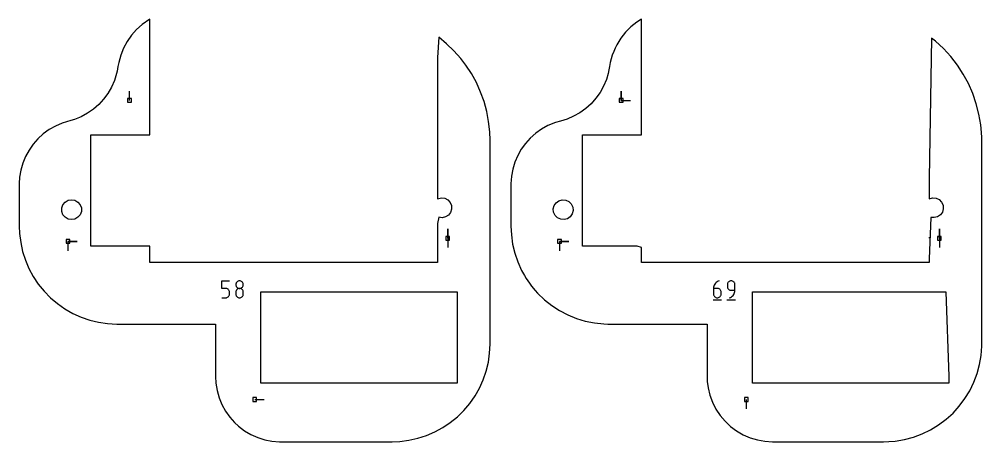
# Model space of a CAD drawing. Extents: x 0 to 400, y 0 to 400.
# Drawn here: x 81.8 to 229, y 211.5 to 276.1 of the extents above; entities that cross this region are included whole.
import ezdxf

# ---------------------------------------------------------------- set-up
doc = ezdxf.new("R2010")
doc.units = 0

msp = doc.modelspace()

# ---------------------------------------------------------------- linework, layer by layer
at = {"layer": 'annotation', "color": 1}
for p, q in [((98.689658, 263.678085), (98.689658, 265.106835)), ((173.86466, 263.678085), (173.86466, 265.106835)), ((173.86466, 263.678085), (173.86466, 265.106835)), ((173.86466, 265.106835), (173.86466, 263.678085)), ((173.86466, 263.678085), (175.29341, 263.678085)), ((145.785291, 251.886143), (145.785292, 251.735516)), ((147.34481, 242.586971), (147.34481, 244.015721)), ((147.34481, 242.586971), (147.34481, 244.015721)), ((147.34481, 244.015721), (147.34481, 242.586971)), ((222.519812, 242.586971), (222.519812, 244.015721)), ((222.519812, 242.586971), (222.519812, 244.015721)), ((222.519812, 244.015721), (222.519812, 242.586971)), ((89.268558, 242.110721), (90.697308, 242.110721)), ((89.268558, 242.110721), (90.697308, 242.110721)), ((90.697308, 242.110721), (89.268558, 242.110721)), ((89.268558, 242.110721), (89.268558, 240.681971)), ((147.34481, 242.586971), (147.344809, 241.158221)), ((164.44356, 242.110721), (165.87231, 242.110721)), ((164.44356, 242.110721), (165.87231, 242.110721)), ((165.87231, 242.110721), (164.44356, 242.110721)), ((164.44356, 242.110721), (164.44356, 240.681971)), ((220.960307, 242.777652), (220.960306, 242.627014)), ((222.519812, 242.586971), (222.519811, 241.158221)), ((112.817438, 234.918452), (112.817438, 236.072825)), ((112.817438, 236.072825), (113.968722, 236.072825)), ((114.950108, 235.597901), (114.94082, 235.494826)), ((114.94082, 235.494826), (114.94082, 235.494826)), ((114.94082, 235.494826), (114.950113, 235.391267)), ((114.976883, 235.695017), (114.950108, 235.597901)), ((115.019507, 235.784529), (114.976883, 235.695017)), ((115.076345, 235.864788), (115.019507, 235.784529)), ((115.145759, 235.934148), (115.076345, 235.864788)), ((115.226115, 235.990962), (115.145759, 235.934148)), ((115.315775, 236.033582), (115.226115, 235.990962)), ((115.413102, 236.060363), (115.315775, 236.033582)), ((115.516462, 236.069655), (115.413102, 236.060363)), ((115.619821, 236.060363), (115.516462, 236.069655)), ((115.516462, 236.069655), (115.516462, 236.069655)), ((115.717149, 236.033582), (115.619821, 236.060363)), ((115.806809, 235.990962), (115.717149, 236.033582)), ((115.887164, 235.934148), (115.806809, 235.990962)), ((115.956579, 235.864788), (115.887164, 235.934148)), ((116.013417, 235.784529), (115.956579, 235.864788)), ((116.056041, 235.695017), (116.013417, 235.784529)), ((116.082815, 235.597901), (116.056041, 235.695017)), ((116.08281, 235.391267), (116.092104, 235.494826)), ((116.092104, 235.494826), (116.082815, 235.597901)), ((116.092104, 235.494826), (116.092104, 235.494826)), ((188.183954, 235.569761), (188.102496, 235.42141)), ((188.285207, 235.704982), (188.183954, 235.569761)), ((188.404705, 235.824986), (188.285207, 235.704982)), ((188.540892, 235.927686), (188.404705, 235.824986)), ((188.692216, 236.010995), (188.540892, 235.927686)), ((188.857123, 236.072825), (188.692216, 236.010995)), ((188.857123, 236.072825), (188.857123, 236.072825)), ((190.124953, 235.599929), (190.115659, 235.49637)), ((190.115659, 235.49637), (190.115659, 235.208143)), ((190.151741, 235.697422), (190.124953, 235.599929)), ((190.194383, 235.787217), (190.151741, 235.697422)), ((190.251238, 235.867679), (190.194383, 235.787217)), ((190.320666, 235.937175), (190.251238, 235.867679)), ((190.401027, 235.994072), (190.320666, 235.937175)), ((190.49068, 236.036734), (190.401027, 235.994072)), ((190.587985, 236.06353), (190.49068, 236.036734)), ((190.691301, 236.072825), (190.587985, 236.06353)), ((190.794832, 236.06353), (190.691301, 236.072825)), ((190.691301, 236.072825), (190.691301, 236.072825)), ((190.892251, 236.036734), (190.794832, 236.06353)), ((190.981937, 235.994072), (190.892251, 236.036734)), ((191.062271, 235.937175), (190.981937, 235.994072)), ((191.131632, 235.867679), (191.062271, 235.937175)), ((191.188401, 235.787217), (191.131632, 235.867679)), ((191.230955, 235.697422), (191.188401, 235.787217)), ((191.257676, 235.599929), (191.230955, 235.697422)), ((191.266943, 235.49637), (191.257676, 235.599929)), ((191.266943, 234.63185), (191.266943, 235.49637)), ((191.266943, 235.49637), (191.266943, 235.49637)), ((113.39308, 234.918452), (112.817438, 234.918452)), ((113.49644, 234.909213), (113.39308, 234.918452)), ((113.593767, 234.882567), (113.49644, 234.909213)), ((113.683427, 234.84012), (113.593767, 234.882567)), ((113.763782, 234.78348), (113.683427, 234.84012)), ((113.833197, 234.714254), (113.763782, 234.78348)), ((113.890035, 234.634048), (113.833197, 234.714254)), ((113.932659, 234.54447), (113.890035, 234.634048)), ((113.959434, 234.447126), (113.932659, 234.54447)), ((113.959429, 233.953306), (113.968722, 234.056858)), ((113.968722, 234.343623), (113.959434, 234.447126)), ((113.968722, 234.056858), (113.968722, 234.343623)), ((113.968722, 234.343623), (113.968722, 234.343623)), ((114.950108, 234.445589), (114.94082, 234.342078)), ((114.94082, 234.342078), (114.94082, 234.055314)), ((114.94082, 234.055314), (114.94082, 234.055314)), ((114.94082, 234.055314), (114.950113, 233.951811)), ((114.976883, 234.543044), (114.950108, 234.445589)), ((114.950113, 235.391267), (114.976901, 235.293774)), ((115.019507, 234.632811), (114.976883, 234.543044)), ((114.976901, 235.293774), (115.019543, 235.203979)), ((115.076345, 234.713253), (115.019507, 234.632811)), ((115.019543, 235.203979), (115.076398, 235.123517)), ((115.145759, 234.782735), (115.076345, 234.713253)), ((115.076398, 235.123517), (115.145826, 235.054021)), ((115.226115, 234.839623), (115.145759, 234.782735)), ((115.145826, 235.054021), (115.226187, 234.997125)), ((115.315775, 234.882282), (115.226115, 234.839623)), ((115.226187, 234.997125), (115.31584, 234.954462)), ((115.413102, 234.909076), (115.315775, 234.882282)), ((115.31584, 234.954462), (115.413145, 234.927666)), ((115.516462, 234.918371), (115.413102, 234.909076)), ((115.413145, 234.927666), (115.516462, 234.918371)), ((115.516462, 234.918371), (115.619778, 234.927666)), ((115.619821, 234.909082), (115.516462, 234.918371)), ((115.516462, 234.918371), (115.516462, 234.918371)), ((115.516462, 234.918371), (115.516462, 234.918371)), ((115.619778, 234.927666), (115.717083, 234.954462)), ((115.717149, 234.882301), (115.619821, 234.909082)), ((115.717083, 234.954462), (115.806736, 234.997125)), ((115.806809, 234.839659), (115.717149, 234.882301)), ((115.806736, 234.997125), (115.887097, 235.054021)), ((115.887164, 234.782789), (115.806809, 234.839659)), ((115.887097, 235.054021), (115.956525, 235.123517)), ((115.956579, 234.71332), (115.887164, 234.782789)), ((115.956525, 235.123517), (116.01338, 235.203979)), ((116.013417, 234.632883), (115.956579, 234.71332)), ((116.01338, 235.203979), (116.056022, 235.293774)), ((116.056041, 234.54311), (116.013417, 234.632883)), ((116.056022, 235.293774), (116.08281, 235.391267)), ((116.082815, 234.445631), (116.056041, 234.54311)), ((116.08281, 233.951811), (116.092104, 234.055314)), ((116.092104, 234.342078), (116.082815, 234.445631)), ((116.092104, 234.055314), (116.092104, 234.342078)), ((116.092104, 234.342078), (116.092104, 234.342078)), ((188.005186, 235.093668), (187.99244, 234.918452)), ((187.99244, 234.918452), (187.99244, 234.056858)), ((188.568082, 234.918452), (187.99244, 234.918452)), ((187.99244, 234.056858), (187.99244, 234.056858)), ((187.99244, 234.056858), (188.001734, 233.953305)), ((188.04239, 235.262017), (188.005186, 235.093668)), ((188.102496, 235.42141), (188.04239, 235.262017)), ((188.671613, 234.909213), (188.568082, 234.918452)), ((188.769032, 234.882567), (188.671613, 234.909213)), ((188.858718, 234.84012), (188.769032, 234.882567)), ((188.939052, 234.78348), (188.858718, 234.84012)), ((189.008413, 234.714254), (188.939052, 234.78348)), ((189.065181, 234.634048), (189.008413, 234.714254)), ((189.107736, 234.54447), (189.065181, 234.634048)), ((189.134457, 234.447126), (189.107736, 234.54447)), ((189.143724, 234.343623), (189.134457, 234.447126)), ((189.134457, 233.953305), (189.143724, 234.056858)), ((189.143724, 234.056858), (189.143724, 234.343623)), ((189.143724, 234.343623), (189.143724, 234.343623)), ((190.115659, 235.208143), (190.115659, 235.208143)), ((190.115659, 235.208143), (190.124953, 235.10459)), ((190.124953, 235.10459), (190.151741, 235.007111)), ((190.151741, 235.007111), (190.194383, 234.917338)), ((190.194383, 234.917338), (190.251238, 234.836902)), ((190.251238, 234.836902), (190.320666, 234.767433)), ((190.320666, 234.767433), (190.401027, 234.710562)), ((190.401027, 234.710562), (190.49068, 234.667921)), ((190.49068, 234.667921), (190.587985, 234.64114)), ((190.587985, 234.64114), (190.691301, 234.63185)), ((190.691301, 234.63185), (191.266943, 234.63185)), ((191.075516, 233.981897), (191.156923, 234.129982)), ((191.156923, 234.129982), (191.217005, 234.289078)), ((191.217005, 234.289078), (191.254198, 234.457072)), ((191.254198, 234.457072), (191.266943, 234.63185)), ((112.817438, 233.480566), (113.39308, 233.480566)), ((113.39308, 233.480566), (113.496397, 233.489855)), ((113.39308, 233.480566), (113.39308, 233.480566)), ((113.496397, 233.489855), (113.593702, 233.516636)), ((113.593702, 233.516636), (113.683355, 233.559278)), ((113.683355, 233.559278), (113.763716, 233.616148)), ((113.763716, 233.616148), (113.833144, 233.685617)), ((113.833144, 233.685617), (113.889999, 233.766054)), ((113.889999, 233.766054), (113.932641, 233.855827)), ((113.932641, 233.855827), (113.959429, 233.953306)), ((114.950113, 233.951811), (114.976901, 233.854467)), ((114.976901, 233.854467), (115.019543, 233.764889)), ((115.019543, 233.764889), (115.076398, 233.684683)), ((115.076398, 233.684683), (115.145826, 233.615457)), ((115.145826, 233.615457), (115.226187, 233.558817)), ((115.226187, 233.558817), (115.31584, 233.51637)), ((115.31584, 233.51637), (115.413145, 233.489724)), ((115.413145, 233.489724), (115.516462, 233.480485)), ((115.516462, 233.480485), (115.619778, 233.489724)), ((115.516462, 233.480485), (115.516462, 233.480485)), ((115.619778, 233.489724), (115.717083, 233.51637)), ((115.717083, 233.51637), (115.806736, 233.558817)), ((115.806736, 233.558817), (115.887097, 233.615457)), ((115.887097, 233.615457), (115.956525, 233.684683)), ((115.956525, 233.684683), (116.01338, 233.764889)), ((116.01338, 233.764889), (116.056022, 233.854467)), ((116.056022, 233.854467), (116.08281, 233.951811)), ((187.920343, 233.156534), (189.216472, 233.156534)), ((188.001734, 233.953305), (188.028522, 233.855827)), ((188.028522, 233.855827), (188.071164, 233.766054)), ((188.071164, 233.766054), (188.128019, 233.685617)), ((188.128019, 233.685617), (188.197447, 233.616148)), ((188.197447, 233.616148), (188.277808, 233.559277)), ((188.277808, 233.559277), (188.367461, 233.516636)), ((188.367461, 233.516636), (188.464766, 233.489855)), ((188.464766, 233.489855), (188.568082, 233.480566)), ((188.568082, 233.480566), (188.671613, 233.489855)), ((188.568082, 233.480566), (188.568082, 233.480566)), ((188.671613, 233.489855), (188.769032, 233.516636)), ((188.769032, 233.516636), (188.858718, 233.559277)), ((188.858718, 233.559277), (188.939052, 233.616148)), ((188.939052, 233.616148), (189.008413, 233.685617)), ((189.008413, 233.685617), (189.065181, 233.766054)), ((189.065181, 233.766054), (189.107736, 233.855827)), ((189.107736, 233.855827), (189.134457, 233.953305)), ((190.043724, 233.156534), (191.339854, 233.156534)), ((190.403236, 233.480566), (190.567853, 233.54191)), ((190.403236, 233.480566), (190.403236, 233.480566)), ((190.567853, 233.54191), (190.718951, 233.624828)), ((190.718951, 233.624828), (190.854968, 233.727207)), ((190.854968, 233.727207), (190.974343, 233.846934)), ((190.974343, 233.846934), (191.075516, 233.981897)), ((117.830434, 217.923981), (119.259184, 217.923981)), ((193.005436, 217.923981), (193.005436, 216.495231))]:
    msp.add_line(p, q, dxfattribs=at)
at = {"layer": 'boundary', "color": 5}
for p, q in [((100.62808, 275.30474), (99.759368, 274.531652)), ((101.785283, 276.094614), (100.62808, 275.30474)), ((101.785283, 269.224097), (101.785283, 276.094614)), ((175.803082, 275.30474), (175.368643, 274.918122)), ((176.279285, 275.638181), (175.803082, 275.30474)), ((176.960285, 276.094614), (176.279285, 275.638181)), ((176.960285, 259.956279), (176.960285, 276.094614)), ((99.759368, 274.531652), (98.986277, 273.662937)), ((174.547751, 274.097211), (174.16128, 273.662937)), ((174.93437, 274.531652), (174.547751, 274.097211)), ((175.368643, 274.918122), (174.93437, 274.531652)), ((98.319267, 272.710349), (97.767357, 271.686768)), ((98.986277, 273.662937), (98.319267, 272.710349)), ((145.971416, 273.346366), (145.785282, 270.266347)), ((147.179063, 272.34461), (145.971416, 273.346366)), ((148.304319, 271.251239), (147.179063, 272.34461)), ((173.494269, 272.710349), (173.218261, 272.19846)), ((173.82771, 273.186551), (173.494269, 272.710349)), ((174.16128, 273.662937), (173.82771, 273.186551)), ((221.336613, 273.195155), (220.960284, 251.740441)), ((221.931417, 272.722267), (221.336613, 273.195155)), ((223.147568, 271.602719), (221.931417, 272.722267)), ((97.767357, 271.686768), (97.338007, 270.606029)), ((149.340199, 270.073075), (148.304319, 271.251239)), ((172.727643, 271.146295), (172.513009, 270.606029)), ((172.942359, 271.686768), (172.727643, 271.146295)), ((173.218261, 272.19846), (172.942359, 271.686768)), ((224.267116, 270.386569), (223.147568, 271.602719)), ((97.037026, 269.48276), (96.927025, 268.847123)), ((97.338007, 270.606029), (97.037026, 269.48276)), ((145.785282, 270.266347), (145.785282, 260.611574)), ((150.107128, 269.082511), (149.340199, 270.073075)), ((172.212028, 269.48276), (172.102027, 268.847123)), ((172.36249, 270.044287), (172.212028, 269.48276)), ((172.513009, 270.606029), (172.36249, 270.044287)), ((225.282193, 269.08242), (224.267116, 270.386569)), ((96.7856, 268.127927), (96.605219, 267.418648)), ((96.927025, 268.847123), (96.7856, 268.127927)), ((101.785283, 258.40151), (101.785283, 269.224097)), ((150.968383, 267.770239), (150.107128, 269.082511)), ((172.000887, 268.332787), (171.899746, 267.81845)), ((172.102027, 268.847123), (172.000887, 268.332787)), ((226.186512, 267.698286), (225.282193, 269.08242)), ((96.384828, 266.716883), (95.941593, 265.709318)), ((96.605219, 267.418648), (96.384828, 266.716883)), ((151.723966, 266.394499), (150.968383, 267.770239)), ((152.369257, 264.963723), (151.723966, 266.394499)), ((171.60691, 266.866792), (171.179866, 265.853145)), ((171.899746, 267.81845), (171.60691, 266.866792)), ((226.973252, 266.244516), (226.186512, 267.698286)), ((95.941593, 265.709318), (95.390303, 264.756572)), ((152.900277, 263.48674), (152.369257, 264.963723)), ((171.179866, 265.853145), (170.644, 264.892574)), ((227.637255, 264.730744), (226.973252, 266.244516)), ((94.737645, 263.870188), (93.991518, 263.060907)), ((95.390303, 264.756572), (94.737645, 263.870188)), ((153.31375, 261.972669), (152.900277, 263.48674)), ((170.005812, 263.996717), (169.273028, 263.17643)), ((170.644, 264.892574), (170.005812, 263.996717)), ((228.173982, 263.167308), (227.637255, 264.730744)), ((93.160961, 262.338533), (92.256041, 261.711823)), ((93.991518, 263.060907), (93.160961, 262.338533)), ((153.607133, 260.430853), (153.31375, 261.972669)), ((168.454523, 262.44165), (167.560218, 261.801284)), ((169.273028, 263.17643), (168.454523, 262.44165)), ((228.579772, 261.56489), (228.173982, 263.167308)), ((89.706938, 260.609254), (89.074976, 260.418623)), ((90.267748, 260.774504), (89.706938, 260.609254)), ((91.287728, 261.188366), (90.267748, 260.774504)), ((92.256041, 261.711823), (91.287728, 261.188366)), ((145.785282, 260.611574), (145.785282, 248.632534)), ((164.602031, 260.526775), (163.846714, 260.294739)), ((165.588349, 260.833581), (164.602031, 260.526775)), ((166.600954, 261.263088), (165.588349, 260.833581)), ((167.560218, 261.801284), (166.600954, 261.263088)), ((228.851846, 259.934436), (228.579772, 261.56489)), ((86.394292, 259.213242), (85.500527, 258.561483)), ((87.354575, 259.762299), (86.394292, 259.213242)), ((88.369626, 260.201937), (87.354575, 259.762299)), ((89.074976, 260.418623), (88.369626, 260.201937)), ((153.77862, 258.870811), (153.607133, 260.430853)), ((161.706372, 259.291619), (160.803112, 258.65452)), ((162.674473, 259.825056), (161.706372, 259.291619)), ((163.846714, 260.294739), (162.674473, 259.825056)), ((176.960285, 258.401509), (176.960285, 259.956279)), ((228.948533, 258.767561), (228.851846, 259.934436)), ((84.684216, 257.814998), (83.955345, 256.98292)), ((85.500527, 258.561483), (84.684216, 257.814998)), ((92.785281, 253.946747), (92.785281, 258.40151)), ((92.785281, 258.40151), (97.225078, 258.401509)), ((97.225078, 258.401509), (101.785283, 258.40151)), ((153.827159, 257.618996), (153.77862, 258.870811)), ((153.830435, 257.101208), (153.827159, 257.618996)), ((159.975744, 257.921556), (159.234392, 257.101697)), ((160.803112, 258.65452), (159.975744, 257.921556)), ((167.960283, 255.722893), (167.960283, 258.401509)), ((167.960283, 258.401509), (176.305167, 258.401509)), ((176.305167, 258.401509), (176.960285, 258.401509)), ((228.994399, 257.994364), (228.948533, 258.767561)), ((229.005437, 257.460583), (228.994399, 257.994364)), ((83.955345, 256.98292), (83.322832, 256.07543)), ((153.830435, 228.126776), (153.830435, 257.101208)), ((158.588123, 256.204972), (158.044855, 255.242355)), ((159.234392, 257.101697), (158.588123, 256.204972)), ((229.005437, 255.038708), (229.005437, 257.460583)), ((82.794424, 255.103634), (82.376578, 254.079421)), ((83.322832, 256.07543), (82.794424, 255.103634)), ((158.044855, 255.242355), (157.611226, 254.225624)), ((167.960283, 245.756522), (167.960283, 255.722893)), ((229.005437, 237.689275), (229.005437, 255.038708)), ((82.376578, 254.079421), (82.07441, 253.015323)), ((92.785281, 248.644257), (92.785281, 253.946747)), ((157.292546, 253.16722), (157.09271, 252.080094)), ((157.611226, 254.225624), (157.292546, 253.16722)), ((81.891615, 251.924363), (81.832496, 250.945818)), ((82.07441, 253.015323), (81.891615, 251.924363)), ((157.09271, 252.080094), (157.033904, 251.468955)), ((220.960284, 251.740441), (220.960284, 250.35344)), ((81.832496, 250.945818), (81.830433, 245.158281)), ((157.006544, 250.954996), (157.005435, 249.211301)), ((157.033904, 251.468955), (157.006544, 250.954996)), ((220.960284, 250.35344), (220.960284, 248.632534)), ((145.785282, 248.632534), (146.380241, 248.776109)), ((146.380241, 248.776109), (146.903725, 248.705881)), ((157.005435, 249.211301), (157.005435, 244.460583)), ((220.960284, 248.632534), (221.495215, 248.770857)), ((221.495215, 248.770857), (222.020523, 248.721477)), ((92.785281, 241.401509), (92.785281, 248.644257)), ((146.903725, 248.705881), (147.371617, 248.460848)), ((147.371617, 248.460848), (147.727489, 248.070564)), ((147.727489, 248.070564), (147.928413, 247.5821)), ((147.928413, 247.5821), (147.950155, 247.054375)), ((222.020523, 248.721477), (222.497259, 248.49541)), ((222.497259, 248.49541), (222.867929, 248.119923)), ((222.867929, 248.119923), (223.087819, 247.640304)), ((223.087819, 247.640304), (223.130409, 247.114403)), ((145.981964, 245.807289), (145.785282, 244.862783)), ((146.505448, 245.737062), (145.981964, 245.807289)), ((147.021382, 245.850113), (146.505448, 245.737062)), ((147.467532, 246.132804), (147.021382, 245.850113)), ((147.790093, 246.551041), (147.467532, 246.132804)), ((147.950155, 247.054375), (147.790093, 246.551041)), ((221.21517, 245.791693), (220.960284, 239.44523)), ((221.740478, 245.742314), (221.21517, 245.791693)), ((222.250995, 245.875579), (221.740478, 245.742314)), ((222.685143, 246.175412), (222.250995, 245.875579)), ((222.990561, 246.605652), (222.685143, 246.175412)), ((223.130409, 247.114403), (222.990561, 246.605652)), ((81.830433, 245.158281), (81.830433, 244.460583)), ((81.830433, 244.460583), (81.879601, 243.331398)), ((145.785282, 244.862783), (145.785282, 242.686301)), ((157.005435, 244.460583), (157.0799, 243.121855)), ((167.960283, 241.401508), (167.960283, 245.756522)), ((81.879601, 243.331398), (82.048786, 241.946376)), ((157.0799, 243.121855), (157.274737, 241.709155)), ((82.048786, 241.946376), (82.346024, 240.583038)), ((97.267486, 241.401508), (92.785281, 241.401509)), ((101.785283, 241.401509), (97.267486, 241.401508)), ((101.785283, 239.872298), (101.785283, 241.401509)), ((145.785282, 242.686301), (145.785282, 238.901507)), ((157.274737, 241.709155), (157.60298, 240.321372)), ((176.31126, 241.401508), (167.960283, 241.401508)), ((176.960285, 241.181823), (176.31126, 241.401508)), ((82.346024, 240.583038), (82.768746, 239.253195)), ((157.60298, 240.321372), (158.061655, 238.971074)), ((176.960285, 238.901507), (176.960285, 241.181823)), ((82.768746, 239.253195), (83.313296, 237.968373)), ((101.785283, 238.901507), (101.785283, 239.872298)), ((108.224143, 238.901507), (101.785283, 238.901507)), ((113.061849, 238.901507), (108.224143, 238.901507)), ((118.069853, 238.901507), (113.061849, 238.901507)), ((123.761273, 238.901507), (118.069853, 238.901507)), ((143.067069, 238.901507), (123.761273, 238.901507)), ((145.785282, 238.901507), (143.067069, 238.901507)), ((158.061655, 238.971074), (158.646604, 237.670491)), ((177.88529, 238.901507), (176.960285, 238.901507)), ((193.138056, 238.901507), (177.88529, 238.901507)), ((193.857505, 238.901507), (193.138056, 238.901507)), ((211.80194, 238.901507), (193.857505, 238.901507)), ((214.575405, 238.901507), (211.80194, 238.901507)), ((220.960284, 238.901507), (214.575405, 238.901507)), ((220.960284, 239.44523), (220.960284, 238.901507)), ((83.313296, 237.968373), (83.974967, 236.739711)), ((158.646604, 237.670491), (159.06539, 236.885028)), ((229.001185, 226.103619), (229.005437, 237.689275)), ((83.974967, 236.739711), (84.748029, 235.577854)), ((84.748029, 235.577854), (85.625785, 234.492879)), ((159.06539, 236.885028), (159.352534, 236.431398)), ((159.352534, 236.431398), (159.830229, 235.707599)), ((159.830229, 235.707599), (160.173049, 235.265019)), ((85.625785, 234.492879), (86.600648, 233.494184)), ((160.173049, 235.265019), (160.701891, 234.606851)), ((160.701891, 234.606851), (161.10072, 234.181917)), ((161.10072, 234.181917), (162.127147, 233.191902)), ((86.600648, 233.494184), (87.664164, 232.590433)), ((87.664164, 232.590433), (88.807128, 231.78946)), ((162.127147, 233.191902), (163.243032, 232.303936)), ((88.807128, 231.78946), (90.019637, 231.098207)), ((90.019637, 231.098207), (91.291187, 230.522672)), ((163.243032, 232.303936), (164.438272, 231.526062)), ((164.438272, 231.526062), (165.702038, 230.865326)), ((91.291187, 230.522672), (92.610768, 230.067843)), ((92.610768, 230.067843), (93.966943, 229.737669)), ((93.966943, 229.737669), (95.347961, 229.535015)), ((165.702038, 230.865326), (167.022894, 230.32771)), ((167.022894, 230.32771), (168.388873, 229.918083)), ((168.388873, 229.918083), (169.787599, 229.640156)), ((169.787599, 229.640156), (171.206413, 229.496446)), ((95.347961, 229.535015), (96.74186, 229.461637)), ((96.74186, 229.461637), (98.476125, 229.460583)), ((98.476125, 229.460583), (111.830434, 229.460583)), ((111.830434, 229.460583), (111.830434, 222.338284)), ((153.829601, 226.390608), (153.830435, 228.126776)), ((171.206413, 229.496446), (171.84357, 229.462508)), ((171.84357, 229.462508), (183.211182, 229.460583)), ((183.211182, 229.460583), (187.005435, 229.460583)), ((187.005435, 229.460583), (187.005435, 227.436981)), ((187.005435, 227.436981), (187.005436, 221.460581)), ((153.758192, 224.998782), (153.829601, 226.390608)), ((228.899352, 224.679796), (229.001185, 226.103619)), ((153.557899, 223.619608), (153.758192, 224.998782)), ((228.66264, 223.272102), (228.899352, 224.679796)), ((111.830434, 222.338284), (111.830433, 221.460581)), ((152.778668, 220.946666), (153.230445, 222.265002)), ((153.230445, 222.265002), (153.557899, 223.619608)), ((228.293183, 221.893282), (228.66264, 223.272102)), ((111.830433, 221.460581), (111.886897, 220.405048)), ((152.206472, 219.675971), (152.778668, 220.946666)), ((187.005436, 221.460581), (187.038915, 220.693782)), ((227.79434, 220.555827), (228.293183, 221.893282)), ((111.886897, 220.405048), (112.069751, 219.28784)), ((151.5188, 218.463907), (152.206472, 219.675971)), ((187.038915, 220.693782), (187.171512, 219.715015)), ((187.171512, 219.715015), (187.440654, 218.585167)), ((227.170617, 219.271844), (227.79434, 220.555827)), ((112.069751, 219.28784), (112.377751, 218.198451)), ((112.377751, 218.198451), (112.806948, 217.150857)), ((150.7216, 217.320926), (151.5188, 218.463907)), ((187.440654, 218.585167), (187.839142, 217.494207)), ((225.572227, 216.910227), (226.427669, 218.052962)), ((226.427669, 218.052962), (227.170617, 219.271844)), ((112.806948, 217.150857), (113.35184, 216.158493)), ((149.821764, 216.256903), (150.7216, 217.320926)), ((187.839142, 217.494207), (188.36159, 216.456882)), ((188.36159, 216.456882), (189.000929, 215.487226)), ((224.612038, 215.853978), (225.572227, 216.910227)), ((113.35184, 216.158493), (114.00544, 215.234091)), ((114.00544, 215.234091), (114.759365, 214.389514)), ((147.746086, 214.401727), (148.82706, 215.281029)), ((148.82706, 215.281029), (149.821764, 216.256903)), ((189.000929, 215.487226), (189.748516, 214.598352)), ((222.413047, 214.038343), (223.555788, 214.893783)), ((223.555788, 214.893783), (224.612038, 215.853978)), ((114.759365, 214.389514), (115.379455, 213.835369)), ((115.379455, 213.835369), (116.282179, 213.154355)), ((145.363352, 212.962278), (146.588178, 213.626575)), ((146.588178, 213.626575), (147.746086, 214.401727)), ((189.748516, 214.598352), (190.594241, 213.802275)), ((190.594241, 213.802275), (191.526666, 213.109763)), ((221.194171, 213.295398), (222.413047, 214.038343)), ((116.282179, 213.154355), (117.256195, 212.579718)), ((117.256195, 212.579718), (118.289021, 212.11885)), ((118.289021, 212.11885), (119.367418, 211.777676)), ((141.395465, 211.686713), (142.755731, 211.988146)), ((142.755731, 211.988146), (144.082176, 212.414559)), ((144.082176, 212.414559), (145.363352, 212.962278)), ((191.526666, 213.109763), (192.533182, 212.530185)), ((192.533182, 212.530185), (193.600178, 212.071368)), ((193.600178, 212.071368), (194.713225, 211.739528)), ((217.193914, 211.803374), (218.572734, 212.172828)), ((218.572734, 212.172828), (219.910189, 212.671675)), ((219.910189, 212.671675), (221.194171, 213.295398)), ((119.367418, 211.777676), (120.477559, 211.560594)), ((120.477559, 211.560594), (121.605208, 211.470412)), ((121.605208, 211.470412), (122.928707, 211.460578)), ((122.928707, 211.460578), (138.830432, 211.460578)), ((138.830432, 211.460578), (140.013129, 211.512857)), ((140.013129, 211.512857), (141.395465, 211.686713)), ((194.713225, 211.739528), (195.857269, 211.53915)), ((195.857269, 211.53915), (197.005435, 211.460578)), ((197.005435, 211.460578), (204.483732, 211.460578)), ((204.483732, 211.460578), (214.005434, 211.460578)), ((214.005434, 211.460578), (214.819477, 211.49752)), ((214.819477, 211.49752), (215.786219, 211.566664)), ((215.786219, 211.566664), (217.193914, 211.803374))]:
    msp.add_line(p, q, dxfattribs=at)
at = {"layer": 'hole', "color": 5}
for p, q in [((98.975408, 263.963835), (98.403908, 263.963835)), ((98.403908, 263.963835), (98.403908, 263.392335)), ((98.975408, 263.392335), (98.975408, 263.963835)), ((174.15041, 263.963835), (173.57891, 263.963835)), ((173.57891, 263.963835), (173.57891, 263.392335)), ((174.15041, 263.392335), (174.15041, 263.963835)), ((98.403908, 263.392335), (98.975408, 263.392335)), ((173.57891, 263.392335), (174.15041, 263.392335)), ((88.328601, 247.225396), (88.509743, 247.723083)), ((88.509743, 247.723083), (88.850184, 248.128801)), ((88.850184, 248.128801), (89.308852, 248.393614)), ((89.308852, 248.393614), (89.830435, 248.485582)), ((89.830435, 248.485582), (90.352018, 248.393614)), ((90.352018, 248.393614), (90.810686, 248.128801)), ((90.810686, 248.128801), (91.151124, 247.723083)), ((91.151124, 247.723083), (91.332269, 247.225396)), ((163.491443, 247.086383), (163.625772, 247.596614)), ((163.625772, 247.596614), (163.926515, 248.030129)), ((163.926515, 248.030129), (164.357387, 248.334641)), ((164.357387, 248.334641), (164.866423, 248.473421)), ((164.866423, 248.473421), (165.39223, 248.429731)), ((165.39223, 248.429731), (165.87138, 248.20884)), ((165.87138, 248.20884), (166.246086, 247.83739)), ((166.246086, 247.83739), (166.471155, 247.360185)), ((166.471155, 247.360185), (166.519431, 246.834782)), ((88.328601, 246.69577), (88.328601, 247.225396)), ((88.509743, 246.198083), (88.328601, 246.69577)), ((88.850183, 245.792365), (88.509743, 246.198083)), ((89.308852, 245.527551), (88.850183, 245.792365)), ((90.810686, 245.792365), (90.352018, 245.527551)), ((91.151124, 246.198083), (90.810686, 245.792365)), ((91.332269, 246.69577), (91.151124, 246.198083)), ((91.332269, 247.225396), (91.332269, 246.69577)), ((163.539719, 246.560981), (163.491443, 247.086383)), ((163.764787, 246.083775), (163.539719, 246.560981)), ((164.139493, 245.712326), (163.764787, 246.083775)), ((166.084359, 245.891037), (165.653487, 245.586524)), ((166.385101, 246.324552), (166.084359, 245.891037)), ((166.519431, 246.834782), (166.385101, 246.324552)), ((89.830435, 245.435583), (89.308852, 245.527551)), ((90.352018, 245.527551), (89.830435, 245.435583)), ((164.618643, 245.491435), (164.139493, 245.712326)), ((165.144449, 245.447745), (164.618643, 245.491435)), ((165.653487, 245.586524), (165.144449, 245.447745)), ((147.63056, 242.872721), (147.05906, 242.872721)), ((147.05906, 242.872721), (147.05906, 242.301221)), ((147.63056, 242.301221), (147.63056, 242.872721)), ((222.805562, 242.872721), (222.234062, 242.872721)), ((222.234062, 242.872721), (222.234062, 242.301221)), ((222.805562, 242.301221), (222.805562, 242.872721)), ((89.554308, 242.396471), (88.982808, 242.396471)), ((88.982808, 242.396471), (88.982808, 241.824971)), ((88.982808, 241.824971), (89.554308, 241.824971)), ((89.554308, 241.824971), (89.554308, 242.396471)), ((147.05906, 242.301221), (147.63056, 242.301221)), ((164.72931, 242.396471), (164.15781, 242.396471)), ((164.15781, 242.396471), (164.15781, 241.824971)), ((164.15781, 241.824971), (164.72931, 241.824971)), ((164.72931, 241.824971), (164.72931, 242.396471)), ((222.234062, 242.301221), (222.805562, 242.301221)), ((118.785281, 224.385499), (118.785281, 234.401507)), ((118.785281, 234.401507), (124.476701, 234.401507)), ((124.476701, 234.401507), (140.941855, 234.401507)), ((140.941855, 234.401507), (145.513174, 234.401507)), ((145.513174, 234.401507), (148.785283, 234.401507)), ((148.785283, 234.401507), (148.785283, 227.594909)), ((193.960283, 232.96261), (193.960283, 234.401507)), ((193.960283, 234.401507), (211.904718, 234.401507)), ((211.904718, 234.401507), (214.270097, 234.401507)), ((214.270097, 234.401507), (223.490215, 234.401507)), ((223.490215, 234.401507), (223.960285, 221.434907)), ((193.960283, 220.401505), (193.960283, 232.96261)), ((148.785283, 227.594909), (148.785283, 220.401505)), ((118.785281, 220.401505), (118.785281, 224.385499)), ((223.960285, 221.434907), (223.960285, 220.401505)), ((124.476701, 220.401505), (118.785281, 220.401505)), ((129.975917, 220.401505), (124.476701, 220.401505)), ((140.941855, 220.401505), (129.975917, 220.401505)), ((145.513174, 220.401505), (140.941855, 220.401505)), ((148.785283, 220.401505), (145.513174, 220.401505)), ((211.904718, 220.401505), (193.960283, 220.401505)), ((212.694734, 220.401505), (211.904718, 220.401505)), ((214.270097, 220.401505), (212.694734, 220.401505)), ((223.960285, 220.401505), (214.270097, 220.401505)), ((118.116184, 218.209731), (117.544684, 218.209731)), ((117.544684, 218.209731), (117.544684, 217.638231)), ((118.116184, 217.638231), (118.116184, 218.209731)), ((193.291186, 218.209731), (192.719686, 218.209731)), ((192.719686, 218.209731), (192.719686, 217.638231)), ((193.291186, 217.638231), (193.291186, 218.209731)), ((117.544684, 217.638231), (118.116184, 217.638231)), ((192.719686, 217.638231), (193.291186, 217.638231))]:
    msp.add_line(p, q, dxfattribs=at)

doc.saveas('drawing.dxf')
